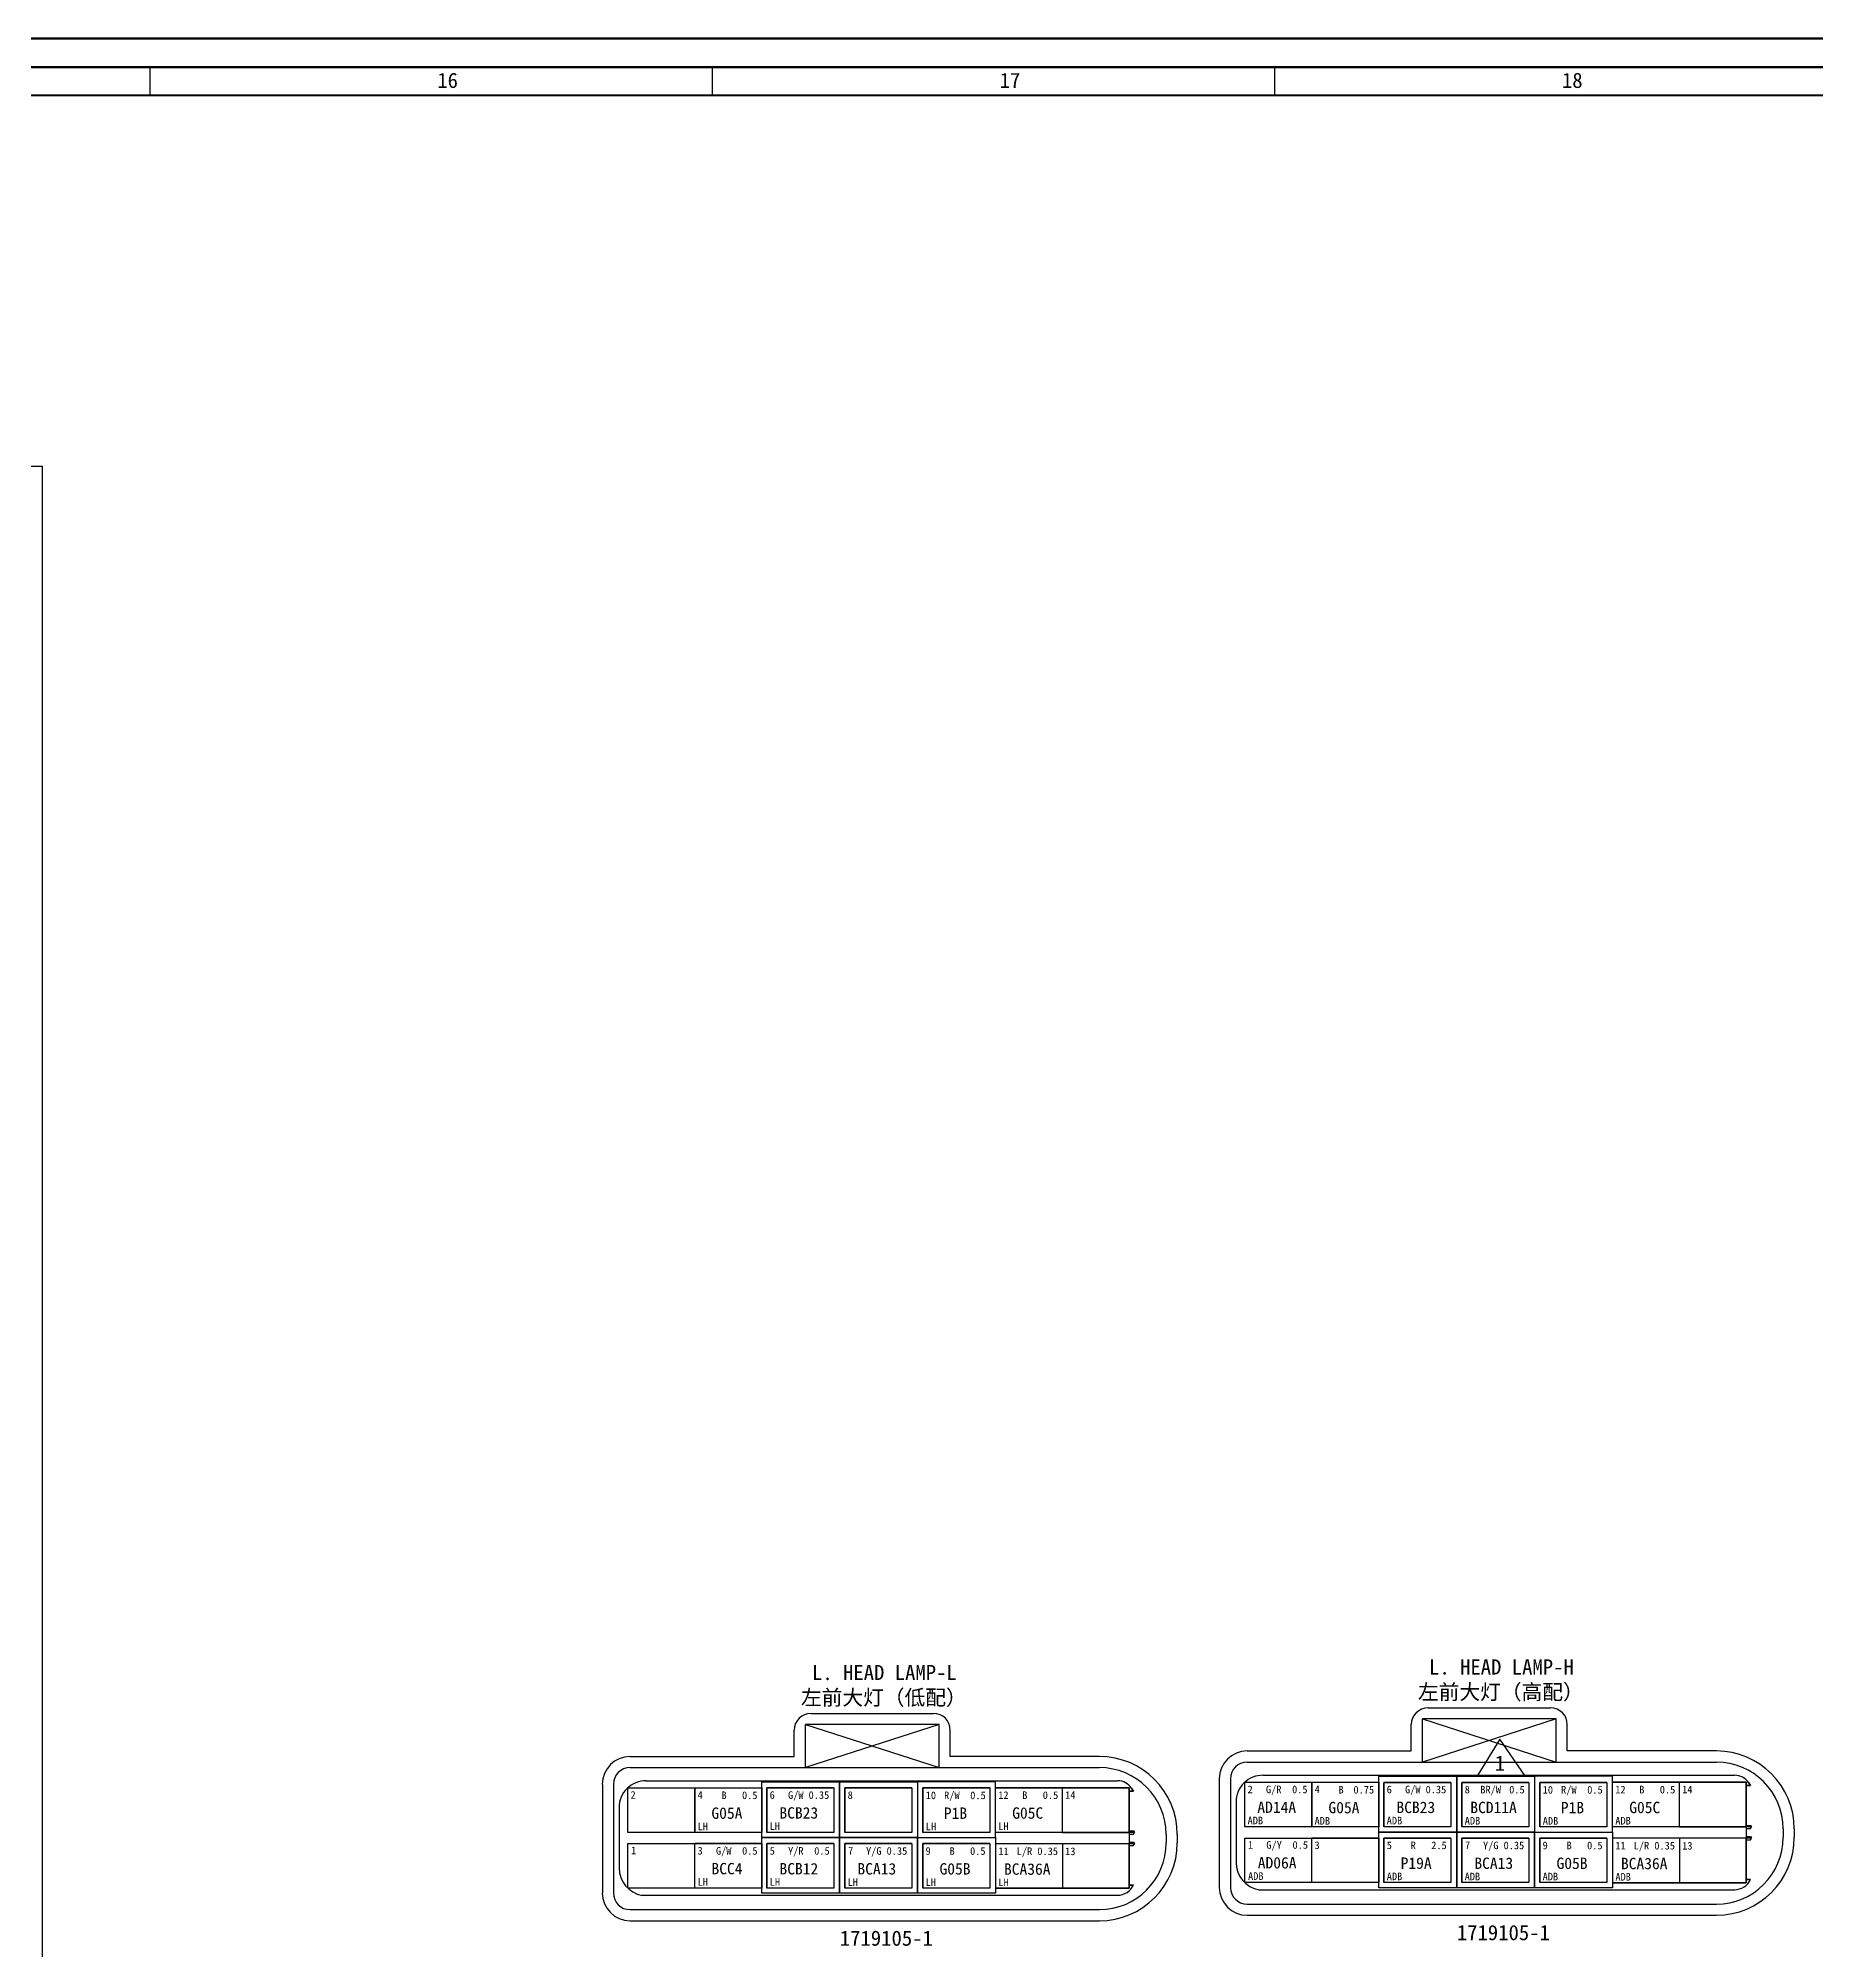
# Model space of a CAD drawing. Header units: millimetres. Extents: x 6 to 3615, y -854 to 0.
# Drawn here: x 1524.6 to 1844.4, y -344.1 to 0 of the extents above; entities that cross this region are included whole.
import ezdxf

# ---------------------------------------------------------------- set-up
doc = ezdxf.new("R2010")
doc.units = ezdxf.units.MM
doc.styles.add('4eff5b8b_Style', font='simfang.ttf')

msp = doc.modelspace()

# ---------------------------------------------------------------- linework, layer by layer
at = {"linetype": 'Continuous', "lineweight": 30}
for points in [[(3615.48, 0), (6.35, 0)], [(1544.7, -10.28), (1544.7, -5.22)], [(1645.9, -10.28), (1645.9, -5.22)], [(1747.09, -10.28), (1747.09, -5.22)], [(31.89, -10.28), (3610.09, -10.28)], [(3610.09, -10.25), (1234.13, -10.25)], [(3610.09, -10.25), (1234.13, -10.25)], [(1525.25, -486.01), (1371.89, -486.01), (1371.73, -349.18), (1290.48, -349.18), (1290.48, -77.05), (1525.25, -77.05), (1525.25, -486.01)], [(1663.62, -301.53), (1685.67, -301.53)], [(1797.7, -302.53), (1773.65, -310.29), (1773.65, -302.53), (1797.7, -310.29), (1797.7, -302.53), (1773.65, -302.53)], [(1774.65, -300.53), (1796.7, -300.53)], [(1631.08, -309.29), (1660.61, -309.29), (1660.61, -304.54)], [(1686.67, -303.53), (1662.62, -311.29), (1662.62, -303.53), (1686.67, -311.29), (1686.67, -303.53), (1662.62, -303.53)], [(1715.5, -309.29), (1688.68, -309.29), (1688.68, -304.54)], [(1742.1, -308.29), (1771.64, -308.29), (1771.64, -303.54)], [(1787.56, -306.19), (1783.56, -312.69), (1792.06, -312.69), (1787.56, -306.19)], [(1826.53, -308.29), (1799.71, -308.29), (1799.71, -303.54)], [(1631.08, -311.29), (1715.5, -311.29)], [(1742.1, -310.29), (1826.53, -310.29)], [(1744.91, -312.66), (1774.92, -312.67), (1829.82, -312.67)], [(1793.83, -332.9), (1779.8, -332.9), (1779.8, -322.88), (1765.77, -322.88), (1765.77, -312.85), (1779.8, -312.85), (1779.8, -322.88), (1793.83, -322.88), (1793.83, -332.9)], [(1807.86, -332.9), (1793.83, -332.9), (1793.83, -322.88), (1779.8, -322.88), (1779.8, -312.85), (1793.83, -312.85), (1793.83, -322.88), (1807.86, -322.88), (1807.86, -312.85), (1793.83, -312.85), (1793.83, -322.88), (1807.86, -322.88), (1807.86, -332.9)], [(1626.07, -314.3), (1626.07, -333.84)], [(1628.07, -314.3), (1628.07, -333.84)], [(1630.68, -322.94), (1630.68, -314.92), (1642.71, -314.92), (1642.71, -322.94), (1642.71, -314.92), (1654.74, -314.92), (1654.74, -322.94), (1630.68, -322.94)], [(1633.88, -313.66), (1663.9, -313.67), (1718.79, -313.67)], [(1636.7, -314.93), (1648.72, -314.93)], [(1682.8, -333.9), (1668.77, -333.9), (1668.77, -323.88), (1654.74, -323.88), (1654.74, -313.85), (1668.77, -313.85), (1668.77, -323.88), (1682.8, -323.88), (1682.8, -333.9)], [(1667.71, -322.96), (1655.68, -322.96), (1655.68, -314.94), (1655.68, -322.96), (1655.68, -314.94), (1667.71, -314.94), (1655.68, -314.94), (1667.71, -314.94), (1667.71, -322.96), (1655.68, -322.96)], [(1696.84, -333.9), (1682.8, -333.9), (1682.8, -323.88), (1668.77, -323.88), (1668.77, -313.85), (1682.8, -313.85), (1682.8, -323.88), (1696.84, -323.88), (1696.84, -313.85), (1682.8, -313.85), (1682.8, -323.88), (1696.84, -323.88), (1696.84, -333.9)], [(1681.75, -322.96), (1669.72, -322.96), (1669.72, -314.94), (1669.72, -322.96), (1669.72, -314.94), (1681.75, -314.94), (1669.72, -314.94), (1681.75, -314.94), (1681.75, -322.96), (1669.72, -322.96)], [(1695.78, -322.96), (1683.75, -322.96), (1683.75, -314.94), (1683.75, -322.96), (1683.75, -314.94), (1695.78, -314.94), (1683.75, -314.94), (1695.78, -314.94), (1695.78, -322.96), (1683.75, -322.96)], [(1720.89, -322.95), (1708.86, -322.95), (1720.89, -322.95), (1708.86, -322.95), (1708.86, -314.93), (1696.84, -314.93), (1708.86, -314.93)], [(1708.86, -322.95), (1696.84, -322.95), (1696.84, -314.93)], [(1720.89, -314.93), (1708.86, -314.93), (1720.89, -314.93)], [(1720.89, -322.68), (1721.64, -322.68), (1721.81, -322.95), (1720.89, -322.95), (1720.89, -314.93), (1720.89, -325.28), (1721.64, -325.28), (1721.81, -324.98)], [(1720.89, -315.5), (1721.64, -315.5), (1720.89, -315.5)], [(1721.28, -314.97), (1721.64, -315.5), (1721.28, -314.97)], [(1737.09, -313.3), (1737.09, -332.84)], [(1739.1, -313.3), (1739.1, -332.84)], [(1741.71, -321.94), (1741.71, -313.92), (1753.74, -313.92), (1753.74, -321.94), (1753.74, -313.92), (1765.77, -313.92), (1765.77, -321.94), (1741.71, -321.94)], [(1747.72, -313.93), (1759.75, -313.93)], [(1778.74, -321.96), (1766.71, -321.96), (1766.71, -313.94), (1766.71, -321.96), (1766.71, -313.94), (1778.74, -313.94), (1766.71, -313.94), (1778.74, -313.94), (1778.74, -321.96), (1766.71, -321.96)], [(1792.78, -321.96), (1780.75, -321.96), (1780.75, -313.94), (1780.75, -321.96), (1780.75, -313.94), (1792.78, -313.94), (1780.75, -313.94), (1792.78, -313.94), (1792.78, -321.96), (1780.75, -321.96)], [(1806.81, -321.96), (1794.78, -321.96), (1794.78, -313.94), (1794.78, -321.96), (1794.78, -313.94), (1806.81, -313.94), (1794.78, -313.94), (1806.81, -313.94), (1806.81, -321.96), (1794.78, -321.96)], [(1831.92, -321.95), (1819.89, -321.95), (1831.92, -321.95), (1819.89, -321.95), (1819.89, -313.93), (1807.86, -313.93), (1819.89, -313.93)], [(1819.89, -321.95), (1807.86, -321.95), (1807.86, -313.93)], [(1831.92, -313.93), (1819.89, -313.93), (1831.92, -313.93)], [(1831.92, -321.68), (1832.66, -321.68), (1832.84, -321.95), (1831.92, -321.95), (1831.92, -313.93), (1831.92, -324.28), (1832.66, -324.28), (1832.84, -323.98)], [(1831.92, -314.5), (1832.66, -314.5), (1831.92, -314.5)], [(1832.3, -313.97), (1832.66, -314.5), (1832.3, -313.97)], [(1629.08, -318.46), (1629.08, -329.77)], [(1740.1, -317.46), (1740.1, -328.77)], [(1720.89, -323.25), (1721.64, -323.25), (1721.81, -322.95)], [(1727.53, -323.32), (1727.53, -324.82)], [(1729.53, -323.32), (1729.53, -324.82)], [(1779.8, -332.9), (1765.77, -332.9), (1765.77, -322.88), (1779.8, -322.88), (1779.8, -332.9)], [(1831.92, -322.25), (1832.66, -322.25), (1832.84, -321.95)], [(1838.56, -322.32), (1838.56, -323.82)], [(1840.56, -322.32), (1840.56, -323.82)], [(1654.74, -332.99), (1642.71, -332.99), (1642.71, -324.97), (1654.74, -324.97), (1642.71, -324.97), (1654.74, -324.97), (1654.74, -332.99), (1630.68, -332.99), (1630.68, -324.97), (1642.71, -324.97)], [(1668.77, -333.9), (1654.74, -333.9), (1654.74, -323.88), (1668.77, -323.88), (1668.77, -333.9)], [(1667.71, -332.98), (1655.68, -332.98), (1655.68, -324.97), (1655.68, -332.98), (1655.68, -324.97), (1667.71, -324.97), (1655.68, -324.97), (1667.71, -324.97), (1667.71, -332.98), (1655.68, -332.98)], [(1681.75, -332.98), (1669.72, -332.98), (1669.72, -324.97), (1669.72, -332.98), (1669.72, -324.97), (1681.75, -324.97), (1669.72, -324.97), (1681.75, -324.97), (1681.75, -332.98), (1669.72, -332.98)], [(1695.78, -332.98), (1683.75, -332.98), (1683.75, -324.97), (1683.75, -332.98), (1683.75, -324.97), (1695.78, -324.97), (1683.75, -324.97), (1695.78, -324.97), (1695.78, -332.98), (1683.75, -332.98)], [(1720.89, -324.71), (1721.64, -324.71), (1721.81, -324.98), (1720.89, -324.98), (1720.89, -333), (1720.89, -324.98), (1696.84, -324.98)], [(1708.86, -324.98), (1708.86, -333), (1720.89, -333), (1708.86, -333), (1720.89, -333), (1696.84, -333), (1708.86, -333)], [(1765.77, -331.99), (1753.74, -331.99), (1753.74, -323.97), (1765.77, -323.97), (1753.74, -323.97), (1765.77, -323.97), (1765.77, -331.99), (1741.71, -331.99), (1741.71, -323.97), (1753.74, -323.97)], [(1778.74, -331.98), (1766.71, -331.98), (1766.71, -323.97), (1766.71, -331.98), (1766.71, -323.97), (1778.74, -323.97), (1766.71, -323.97), (1778.74, -323.97), (1778.74, -331.98), (1766.71, -331.98)], [(1792.78, -331.98), (1780.75, -331.98), (1780.75, -323.97), (1780.75, -331.98), (1780.75, -323.97), (1792.78, -323.97), (1780.75, -323.97), (1792.78, -323.97), (1792.78, -331.98), (1780.75, -331.98)], [(1806.81, -331.98), (1794.78, -331.98), (1794.78, -323.97), (1794.78, -331.98), (1794.78, -323.97), (1806.81, -323.97), (1794.78, -323.97), (1806.81, -323.97), (1806.81, -331.98), (1794.78, -331.98)], [(1831.92, -323.71), (1832.66, -323.71), (1832.84, -323.98), (1831.92, -323.98), (1831.92, -332), (1831.92, -323.98), (1807.86, -323.98)], [(1819.89, -323.98), (1819.89, -332), (1831.92, -332), (1819.89, -332), (1831.92, -332), (1807.86, -332), (1819.89, -332)], [(1720.89, -332.43), (1721.64, -332.43), (1720.89, -332.43)], [(1744.22, -333.27), (1829.82, -333.27)], [(1831.92, -331.43), (1832.66, -331.43), (1831.92, -331.43)], [(1631.08, -336.85), (1715.5, -336.85)], [(1633.19, -334.27), (1718.79, -334.27)], [(1742.1, -335.85), (1826.53, -335.85)], [(1631.08, -338.85), (1715.5, -338.85)], [(1742.1, -337.85), (1826.53, -337.85)]]:
    msp.add_lwpolyline(points, dxfattribs=at)
at = {"linetype": 'Continuous', "lineweight": 13}
for points in [[(3615.27, -0.16), (1208.79, -0.16)], [(3615.15, -0.16), (1208.83, -0.16)]]:
    msp.add_lwpolyline(points, dxfattribs=at)
at = {"linetype": 'Continuous', "lineweight": 70}
msp.add_lwpolyline([(3610.09, -5.22), (26.83, -5.22)], dxfattribs=at)
at = {"linetype": 'Continuous', "lineweight": 30}
for centre, radius, start, end in [((1663.62, -304.53), 3.01, 90, -180), ((1685.67, -304.53), 3.01, 0, 90), ((1774.65, -303.53), 3.01, 90, -180), ((1796.7, -303.53), 3.01, 0, 90), ((1631.08, -314.3), 5.02, 90, -180), ((1715.5, -323.32), 14.03, 0, 90), ((1742.11, -313.3), 5.02, 90, -180), ((1826.53, -322.32), 14.03, 0, 90), ((1631.07, -314.29), 3.01, 90, -180), ((1715.5, -323.32), 12.03, 0, 90), ((1742.1, -313.29), 3.01, 90, -180), ((1744.91, -317.47), 4.81, 89, -180), ((1826.53, -322.32), 12.03, 0, 90), ((1829.83, -315.66), 3, 34, 90), ((1829.83, -315.66), 3, 34, 90), ((1633.88, -318.47), 4.81, 89, -180), ((1718.8, -316.66), 3, 34, 90), ((1718.8, -316.66), 3, 34, 90), ((1715.5, -324.82), 12.03, -90, 0), ((1715.5, -324.82), 14.03, -90, 0), ((1826.53, -323.82), 12.03, -90, 0), ((1826.53, -323.82), 14.03, -90, 0), ((1634.1, -329.34), 5.01, -180, -100), ((1745.12, -328.34), 5.01, -180, -100), ((1718.75, -331.08), 3.19, -89, -25), ((1718.75, -331.08), 3.19, -89, -25), ((1742.11, -332.84), 5.02, -180, -90), ((1742.1, -332.84), 3.01, -180, -90), ((1829.78, -330.08), 3.19, -89, -25), ((1829.78, -330.08), 3.19, -89, -25), ((1631.08, -333.84), 5.02, -180, -90), ((1631.07, -333.84), 3.01, -180, -90)]:
    msp.add_arc(centre, radius, start, end, dxfattribs=at)

# ---------------------------------------------------------------- texts
at = {"linetype": 'Continuous', "style": '4eff5b8b_Style'}
for s, height, p in [('16', 2.733, (1596.37, -8.95)), ('17', 2.733, (1697.56, -8.95)), ('18', 2.733, (1798.75, -8.95)), ('L. HEAD LAMP-H', 2.7344, (1774.83, -294.53)), ('L. HEAD LAMP-L', 2.7344, (1663.8, -295.53)), ('左前大灯（高配）', 2.734, (1772.83, -299.03)), ('左前大灯（低配）', 2.734, (1661.8, -300.03)), ('1', 2.73, (1786.66, -311.86)), ('2', 1.37, (1631.14, -316.89)), ('4', 1.37, (1643.22, -316.88)), ('B', 1.37, (1647.5, -316.95)), ('0.5', 1.367, (1651.2, -316.95)), ('6', 1.37, (1656.17, -316.9)), ('G/W', 1.367, (1659.48, -316.91)), ('0.35', 1.367, (1663.18, -316.91)), ('8', 1.37, (1670.21, -316.92)), ('10', 1.367, (1684.26, -316.96)), ('R/W', 1.367, (1687.57, -316.96)), ('0.5', 1.367, (1692.27, -316.96)), ('12', 1.367, (1697.31, -316.92)), ('B', 1.37, (1701.62, -316.93)), ('0.5', 1.367, (1705.32, -316.93)), ('14', 1.367, (1709.35, -316.9)), ('2', 1.37, (1742.17, -315.89)), ('G/R', 1.367, (1745.48, -315.89)), ('0.5', 1.367, (1750.18, -315.89)), ('4', 1.37, (1754.25, -315.88)), ('B', 1.37, (1758.53, -315.95)), ('0.75', 1.367, (1761.23, -315.95)), ('6', 1.37, (1767.2, -315.9)), ('G/W', 1.367, (1770.51, -315.91)), ('0.35', 1.367, (1774.21, -315.91)), ('8', 1.37, (1781.24, -315.92)), ('BR/W', 1.367, (1784.05, -315.93)), ('0.5', 1.367, (1789.25, -315.93)), ('10', 1.367, (1795.28, -315.96)), ('R/W', 1.367, (1798.59, -315.96)), ('0.5', 1.367, (1803.29, -315.96)), ('12', 1.367, (1808.34, -315.92)), ('B', 1.37, (1812.65, -315.93)), ('0.5', 1.367, (1816.35, -315.93)), ('14', 1.367, (1820.38, -315.9)), ('G05A', 2.051, (1645.7, -320.5)), ('BCB23', 2.051, (1657.93, -320.46)), ('P1B', 2.051, (1687.52, -320.51)), ('G05C', 2.051, (1699.82, -320.48)), ('AD14A', 2.051, (1743.93, -319.44)), ('G05A', 2.051, (1756.73, -319.5)), ('BCB23', 2.051, (1768.96, -319.46)), ('BCD11A', 2.051, (1782.25, -319.48)), ('P1B', 2.051, (1798.54, -319.51)), ('G05C', 2.051, (1810.85, -319.48)), ('LH', 1.367, (1643.2, -322.55)), ('LH', 1.367, (1656.18, -322.51)), ('LH', 1.367, (1684.27, -322.56)), ('LH', 1.367, (1697.32, -322.53)), ('ADB', 1.367, (1742.18, -321.49)), ('ADB', 1.367, (1754.23, -321.55)), ('ADB', 1.367, (1767.21, -321.51)), ('ADB', 1.367, (1781.25, -321.53)), ('ADB', 1.367, (1795.29, -321.56)), ('ADB', 1.367, (1808.35, -321.53)), ('1', 1.37, (1631.22, -326.88)), ('3', 1.37, (1643.2, -326.94)), ('G/W', 1.367, (1646.51, -326.95)), ('0.5', 1.367, (1651.21, -326.95)), ('5', 1.37, (1656.18, -326.95)), ('Y/R', 1.367, (1659.49, -326.96)), ('0.5', 1.367, (1664.19, -326.96)), ('7', 1.37, (1670.27, -326.95)), ('Y/G', 1.367, (1673.52, -326.97)), ('0.35', 1.367, (1677.22, -326.97)), ('9', 1.37, (1684.23, -326.97)), ('B', 1.37, (1688.54, -326.98)), ('0.5', 1.367, (1692.24, -326.98)), ('11', 1.367, (1697.33, -327.01)), ('L/R', 1.367, (1700.64, -327.02)), ('0.35', 1.367, (1704.34, -327.02)), ('13', 1.367, (1709.35, -327.04)), ('1', 1.37, (1742.24, -325.88)), ('G/Y', 1.367, (1745.55, -325.89)), ('0.5', 1.367, (1750.26, -325.89)), ('3', 1.37, (1754.22, -325.94)), ('5', 1.37, (1767.21, -325.95)), ('R', 1.37, (1771.52, -325.96)), ('2.5', 1.367, (1775.22, -325.96)), ('7', 1.37, (1781.29, -325.95)), ('Y/G', 1.367, (1784.54, -325.97)), ('0.35', 1.367, (1788.24, -325.97)), ('9', 1.37, (1795.26, -325.97)), ('B', 1.37, (1799.57, -325.98)), ('0.5', 1.367, (1803.27, -325.98)), ('11', 1.367, (1808.35, -326.01)), ('L/R', 1.367, (1811.66, -326.02)), ('0.35', 1.367, (1815.36, -326.02)), ('13', 1.367, (1820.38, -326.04)), ('BCC4', 2.051, (1645.71, -330.49)), ('BCB12', 2.051, (1657.94, -330.51)), ('BCA13', 2.051, (1671.97, -330.52)), ('G05B', 2.051, (1686.74, -330.53)), ('BCA36A', 2.051, (1698.34, -330.57)), ('ADB', 1.367, (1742.26, -331.49)), ('AD06A', 2.051, (1744.01, -329.44)), ('ADB', 1.367, (1767.22, -331.55)), ('P19A', 2.051, (1769.72, -329.51)), ('ADB', 1.367, (1781.24, -331.57)), ('BCA13', 2.051, (1782.99, -329.52)), ('ADB', 1.367, (1795.27, -331.58)), ('G05B', 2.051, (1797.77, -329.53)), ('ADB', 1.367, (1808.36, -331.62)), ('BCA36A', 2.051, (1809.36, -329.57)), ('LH', 1.367, (1643.21, -332.54)), ('LH', 1.367, (1656.19, -332.55)), ('LH', 1.367, (1670.22, -332.57)), ('LH', 1.367, (1684.24, -332.58)), ('LH', 1.367, (1697.34, -332.62)), ('1719105-1', 2.734, (1779.83, -342.35)), ('1719105-1', 2.734, (1668.8, -343.35))]:
    msp.add_text(s, height=height, dxfattribs=at).set_placement(p)

doc.saveas('drawing.dxf')
